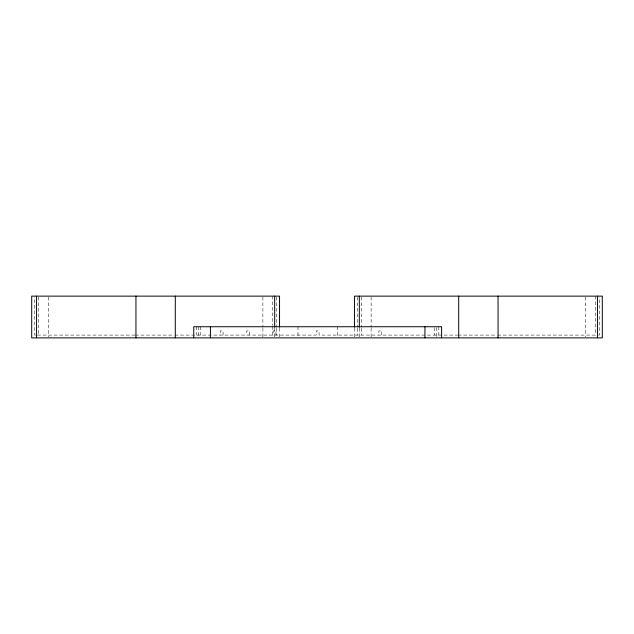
<?xml version="1.0" encoding="UTF-8"?>
<svg xmlns="http://www.w3.org/2000/svg" width="634" height="634" viewBox="0 0 634 634"><rect width="100%" height="100%" fill="white"/><g stroke="black" fill="none" stroke-linecap="round" stroke-linejoin="round"><path stroke-width="0.48" stroke-dasharray="3.17 2.38" d="M438.831 326.74L438.815 335.085M35.544 335.085L34.474 335.085L34.474 297.108M37.422 335.085L134.963 335.085M135.351 335.085L173.906 335.085M174.897 335.085L316.287 335.085L316.287 330.908L319.068 330.908L319.068 335.085L457.724 335.085M458.113 335.085L496.668 335.085M497.658 335.085L596.063 335.085M598.456 335.085L599.526 335.085L599.526 297.108M196.524 326.74L196.532 335.085M595.477 296.133L595.477 335.085M585.634 297.1L585.634 336.9M436.739 327.667L436.739 336.939M434.766 327.667L434.766 335.085M381.668 335.085L381.668 330.908L378.886 330.908L378.886 335.085M371.128 297.1L371.128 327.295M371.128 328.158L371.128 336.9M361.285 297.108L361.285 327.295M361.285 328.269L361.285 335.085M359.319 328.158L359.319 336.9M357.235 297.108L357.235 327.295M357.235 328.269L357.235 335.085M354.461 328.158L354.461 337.867M337.351 326.74L337.351 336.939M298.004 326.74L298.004 336.939M279.539 328.158L279.539 337.867M276.765 297.108L276.765 327.295M276.765 328.269L276.765 335.085M275.941 335.085L275.941 330.908L273.159 330.908L273.159 335.085M274.68 328.158L274.68 336.9M272.715 296.133L272.715 325.345M272.715 326.32L272.715 335.085M262.872 297.1L262.872 327.295M262.872 328.158L262.872 336.9M249.503 335.085L249.503 330.908L246.721 330.908L246.721 335.085M223.073 335.085L223.073 330.908L220.291 330.908L220.291 335.085M200.582 326.74L200.582 335.085M198.616 326.74L198.616 336.939M48.366 297.1L48.366 336.9M38.523 297.108L38.523 335.085"/><path stroke-width="0.95" d="M441.597 337.867L441.613 326.74L193.735 326.74L193.758 337.867M597.442 296.133L597.442 337.867M498.055 296.133L498.055 337.867M458.707 296.133L458.707 337.867M424.931 326.74L424.931 337.867M359.319 296.133L359.319 327.192M354.461 327.192L354.461 296.133L602.3 296.133L602.3 337.867L31.7 337.867L31.7 296.133L279.539 296.133L279.539 327.192M274.68 296.133L274.68 327.192M210.417 326.74L210.417 337.867M175.293 296.133L175.293 337.867M135.945 296.133L135.945 337.867M36.558 296.133L36.558 337.867"/></g></svg>
